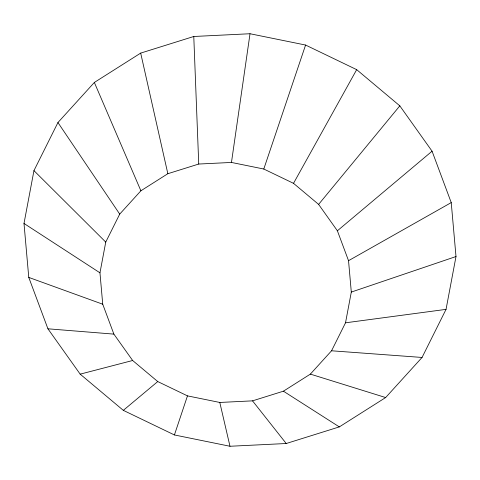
<?xml version="1.0" encoding="UTF-8"?>
<svg xmlns="http://www.w3.org/2000/svg" width="480" height="480" viewBox="0 0 480 480"><rect width="100%" height="100%" fill="white"/><g stroke="black" fill="none" stroke-linecap="round" stroke-linejoin="round"><path stroke-width="0.72" d="M231.462 162.444L263.79 169.026L293.52 183.336L318.618 204.396L337.386 230.784L348.534 260.688L351.306 292.074L345.516 322.806L331.554 350.784L310.374 374.112L283.416 391.188L252.528 400.854L219.798 402.456L187.47 395.874L157.746 381.564L132.642 360.498L113.88 334.116L102.732 304.212L99.96 272.826L105.75 242.094L119.712 214.11L140.892 190.788L167.844 173.706L198.738 164.04L231.462 162.444L250.02 33.738L305.586 45.048L356.682 69.648L399.822 105.852L432.072 151.2L451.236 202.596L456 256.542L446.046 309.366L422.052 357.456L385.65 397.548L339.318 426.9L286.224 443.514L229.98 446.262L174.414 434.952L123.318 410.352L80.178 374.148L47.928 328.8L28.764 277.404L24 223.458L33.954 170.634L57.948 122.544L94.35 82.452L140.682 53.1L193.776 36.486L250.02 33.738M174.414 434.952L187.47 395.874M263.79 169.026L305.586 45.048M293.52 183.336L356.682 69.648M318.618 204.396L399.822 105.852M337.386 230.784L432.072 151.2M123.318 410.352L157.746 381.564M348.534 260.688L451.236 202.596M351.306 292.074L456 256.542M80.178 374.148L132.642 360.498M345.516 322.806L446.046 309.366M331.554 350.784L422.052 357.456M47.928 328.8L113.88 334.116M310.374 374.112L385.65 397.548M28.764 277.404L102.732 304.212M283.416 391.188L339.318 426.9M24 223.458L99.96 272.826M33.954 170.634L105.75 242.094M252.528 400.854L286.224 443.514M57.948 122.544L119.712 214.11M94.35 82.452L140.892 190.788M219.798 402.456L229.98 446.262M140.682 53.1L167.844 173.706M193.776 36.486L198.738 164.04"/></g></svg>
